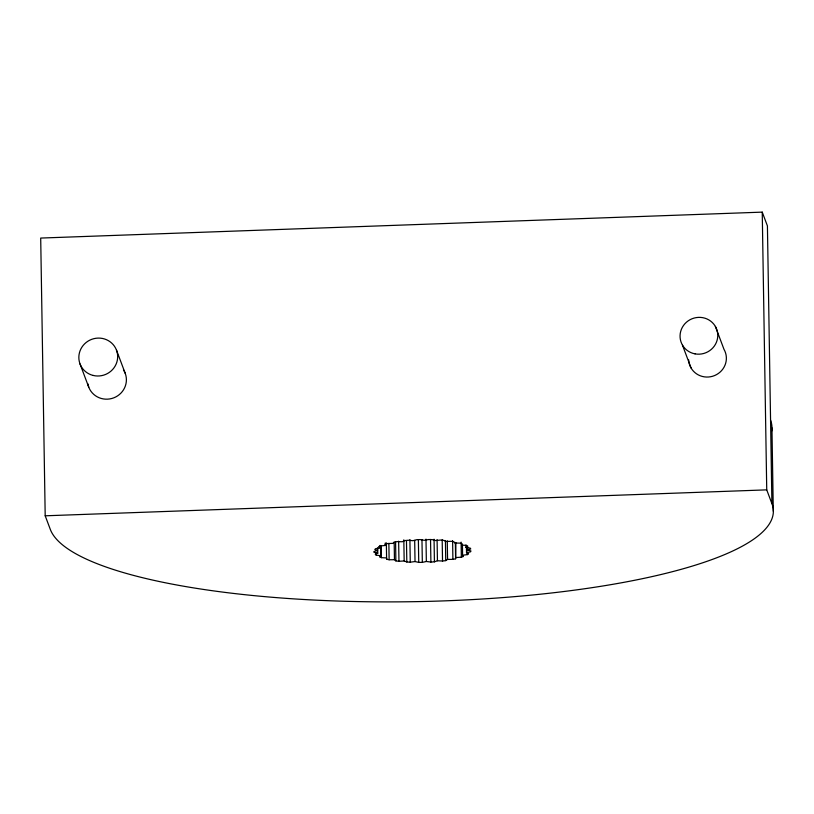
<?xml version="1.0" encoding="UTF-8"?>
<svg xmlns="http://www.w3.org/2000/svg" width="814" height="814" viewBox="0 0 814 814"><rect width="100%" height="100%" fill="white"/><g stroke="black" fill="none" stroke-linecap="round" stroke-linejoin="round"><path stroke-width="1.22" d="M380.677 545.787L380.83 555.728L379.599 556.959A48.565 11.416 -0.9 0 0 381.4 557.661L386.518 557.936L386.609 559.198A48.565 11.416 -0.9 0 0 389.133 559.757L394.464 559.717L395.879 560.907A48.565 11.416 -0.9 0 0 398.962 561.294L404.171 560.948L406.817 561.996A48.565 11.416 -0.9 0 0 410.266 562.189L415.028 561.548L418.742 562.393A48.565 11.416 -0.9 0 0 422.334 562.372L426.353 561.477L430.901 562.067A48.565 11.416 -0.9 0 0 434.422 561.833L437.433 560.754L442.531 561.039A48.565 11.416 -0.9 0 0 445.746 560.612L447.568 559.411L452.899 559.381A48.565 11.416 -0.9 0 0 455.616 558.791L455.901 542.623M465.964 544.922L466.005 547.405L467.887 546.204A48.565 11.416 -0.9 0 0 466.483 545.451L461.599 545.024L462.179 543.762A48.565 11.416 -0.9 0 0 459.991 543.131L454.731 543.009L453.968 541.778A48.565 11.416 -0.9 0 0 451.149 541.3L445.838 541.493L443.783 540.364A48.565 11.416 -0.9 0 0 440.496 540.069L435.47 540.567L432.265 539.621A48.565 11.416 -0.9 0 0 428.713 539.529L424.298 540.303L420.126 539.58A48.565 11.416 -0.9 0 0 416.544 539.713L413.003 540.7L408.14 540.262A48.565 11.416 -0.9 0 0 404.741 540.598L402.309 541.748L397.049 541.615A48.565 11.416 -0.9 0 0 394.057 542.134L392.877 543.365L387.556 543.549A48.565 11.416 -0.9 0 0 385.154 544.22L385.307 545.472L380.26 545.95A48.565 11.416 -0.9 0 0 378.602 546.733L380.077 547.914L380.036 545.431M377.686 548.239L377.767 553.205L375.274 554.354A48.565 11.416 -0.9 0 0 376.251 555.148L380.83 555.728M467.643 547.537L467.684 550.02L470.746 548.941A48.565 11.416 -0.9 0 0 470.217 548.117L466.005 547.405M377.472 548.066L377.513 550.549L373.921 551.526A48.565 11.416 -0.9 0 0 374.002 552.37L377.767 553.205M466.422 546.469L466.524 552.686L470.573 551.811A48.565 11.416 -0.9 0 0 470.94 550.956L467.684 550.02M380.077 547.914L375.62 548.667A48.565 11.416 -0.9 0 0 374.806 549.511L377.513 550.549M462.433 545.309L462.586 555.24L467.378 554.619A48.565 11.416 -0.9 0 0 468.62 553.805L466.524 552.686M456.135 557.529L461.355 557.193A48.565 11.416 -0.9 0 0 463.41 556.471L462.586 555.24M762.24 212.128L40.7 238.064L45.197 515.801L50.376 529.568A362.199 85.114 -0.9 0 0 442.836 600.925A362.199 85.114 -0.9 0 0 771.916 503.642L767.419 225.905L762.24 212.128L766.737 489.865L771.916 503.642M45.197 515.801L766.737 489.865M715.374 326.434L723.972 349.298A18.946 18.346 -20.6 0 1 712.688 376.241A18.946 18.346 -20.6 0 1 688.664 359.839M682.458 345.116L691.055 367.979M116.473 350.081L125.183 373.26M80.047 364.011L88.757 387.189M771.947 427.828L773.3 511.263M467.338 552.106L467.378 554.619M461.111 542.124L461.355 557.193M455.352 542.45L455.616 558.791M452.594 540.537L452.899 559.381M447.273 540.771L447.568 559.411M445.421 540.506L445.746 560.612M442.185 539.682L442.531 561.039M437.087 539.631L437.433 560.754M434.055 539.214L434.422 561.833M430.535 539.448L430.901 562.067M425.987 539.122L426.353 561.477M421.967 539.753L422.334 562.372M418.376 539.774L418.742 562.393M414.682 540.425L415.028 561.548M409.9 539.57L410.266 562.189M406.471 540.638L406.817 561.996M403.825 539.835L404.171 560.948M398.636 541.198L398.962 561.294M395.573 542.063L395.879 560.907M394.18 542.327L394.464 559.717M388.868 543.426L389.133 559.757M386.345 542.857L386.609 559.198M385.266 542.989L385.307 545.472M381.217 546.357L381.4 557.661M376.21 552.635L376.251 555.148M770.563 420.197A362.199 85.114 -0.9 0 1 771.631 431.227M123.463 369.861A19.495 18.885 -20.6 0 1 113.797 397.832A19.495 18.885 -20.6 0 1 87.8 383.659M93.142 375.437A19.495 18.885 -20.6 0 0 117.043 351.852A19.495 18.885 -20.6 0 0 84.595 343.854A19.495 18.885 -20.6 0 0 93.142 375.437M695.054 353.876A18.946 18.346 -20.6 0 0 716.849 329.67A18.946 18.346 -20.6 0 0 684.859 323.779A18.946 18.346 -20.6 0 0 695.054 353.876"/></g></svg>
